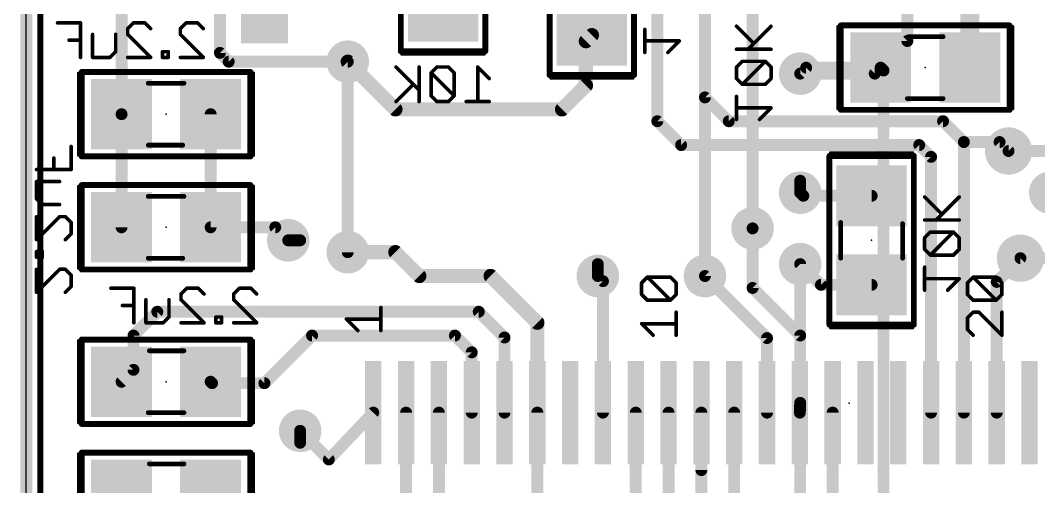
# Model space of a CAD drawing. Extents: x -0.1 to 35.7, y -1.1 to 35.9.
# Drawn here: x -0.13 to 21.6, y 11.76 to 21.71 of the extents above; entities that cross this region are included whole.
import ezdxf

# ---------------------------------------------------------------- set-up
doc = ezdxf.new("R2010")
doc.units = 0
for name, color, linetype in [('1', 12, 'CONTINUOUS'), ('16', 132, 'CONTINUOUS'), ('18', 110, 'CONTINUOUS'), ('20', 53, 'CONTINUOUS'), ('21', 40, 'CONTINUOUS'), ('22', 6, 'CONTINUOUS'), ('23', 53, 'CONTINUOUS'), ('24', 53, 'CONTINUOUS'), ('28', 253, 'CONTINUOUS'), ('40', 132, 'CONTINUOUS'), ('52', 253, 'CONTINUOUS')]:
    doc.layers.add(name, color=color, linetype=linetype)

# ---------------------------------------------------------------- blocks, each defined once
blk = doc.blocks.new('RECT')
blk.add_solid([(-0.5, -0.5), (0.5, -0.5), (-0.5, 0.5), (0.5, 0.5)])
blk = doc.blocks.new('ROUNDV')
at = {"const_width": 0.5}
blk.add_lwpolyline([(0, -0.25, 1), (0, 0.25, 1), (0, -0.25)], format="xyb", dxfattribs=at)

msp = doc.modelspace()

# ---------------------------------------------------------------- linework, layer by layer
at = {"layer": '1', "const_width": 0.254}
for points in [[(0, -1), (0, 35.75)], [(18.796, 21.27), (18.796, 27.178)], [(14.478, 16.256), (14.478, 23.114)], [(15.494, 17.272), (15.494, 22.098)], [(18.227, 20.701), (18.796, 21.27)], [(6.858, 20.828), (6.858, 16.764)], [(16.637, 20.701), (16.51, 20.574)], [(18.227, 20.701), (16.637, 20.701)], [(18.288, 20.64), (18.227, 20.701)], [(18.288, 8.86), (18.288, 20.64)], [(20.955, 18.923), (26.924, 18.923)], [(16.51, 18.034), (16.51, 18.288)], [(5.588, 17.018), (5.842, 17.018)], [(21.209, 16.637), (27.813, 16.637)], [(12.192, 16.256), (12.192, 16.51)], [(16.51, 8.255), (16.51, 16.51)], [(5.842, 12.954), (5.842, 12.7)]]:
    msp.add_lwpolyline(points, dxfattribs=at)
at = {"layer": '1', "const_width": 0.127}
for points in [[(18.7325, 21.27, 1), (18.8595, 21.27)], [(18.8409, 21.2251, 1), (18.7511, 21.3149)], [(6.9215, 20.828, 1), (6.7945, 20.828)], [(16.4651, 20.6189, 1), (16.5549, 20.5291)], [(16.637, 20.7645, 1), (16.637, 20.6375)], [(16.6819, 20.6561, 1), (16.5921, 20.7459)], [(18.2719, 20.7459, 1), (18.1821, 20.6561)], [(18.1821, 20.7459, 1), (18.2719, 20.6561)], [(18.3515, 20.64, 1), (18.2245, 20.64)], [(18.227, 20.6375, 1), (18.227, 20.7645)], [(18.2431, 20.5951, 1), (18.3329, 20.6849)], [(20.955, 18.9865, 1), (20.955, 18.8595)], [(16.5735, 18.288, 1), (16.4465, 18.288)], [(16.4465, 18.034, 1), (16.5735, 18.034)], [(15.4305, 17.272, 1), (15.5575, 17.272)], [(5.588, 17.0815, 1), (5.588, 16.9545)], [(5.842, 16.9545, 1), (5.842, 17.0815)], [(6.7945, 16.764, 1), (6.9215, 16.764)], [(21.209, 16.7005, 1), (21.209, 16.5735)], [(12.2555, 16.51, 1), (12.1285, 16.51)], [(16.5735, 16.51, 1), (16.4465, 16.51)], [(12.1285, 16.256, 1), (12.2555, 16.256)], [(14.4145, 16.256, 1), (14.5415, 16.256)], [(5.9055, 12.954, 1), (5.7785, 12.954)], [(5.7785, 12.7, 1), (5.9055, 12.7)]]:
    msp.add_lwpolyline(points, format="xyb", dxfattribs=at)
at = {"layer": '16'}
for points, const_width in [([(13.462, 19.558), (13.462, 25.4)], 0.254), ([(14.478, 24.892), (14.478, 20.066)], 0.254), ([(4.13, 23.852), (4.13, 21.016)], 0.254), ([(2.032, 19.708), (2.032, 23.368)], 0.254), ([(20.127, 22.733), (20.127, 20.701)], 0.4064), ([(11.938, 21.267), (12.065, 21.394)], 0.3048), ([(11.938, 20.32), (11.938, 21.267)], 0.3048), ([(4.13, 21.016), (4.318, 20.828)], 0.254), ([(4.318, 20.828), (6.858, 20.828)], 0.254), ([(6.858, 20.828), (7.874, 19.812)], 0.3048), ([(16.51, 20.574), (18.1, 20.574)], 0.254), ([(18.1, 20.574), (18.227, 20.701)], 0.254), ([(11.43, 19.812), (11.938, 20.32)], 0.3048), ([(14.478, 20.066), (14.986, 19.558)], 0.254), ([(2.032, 17.295), (2.032, 19.708)], 0.254), ([(3.932, 17.295), (3.932, 19.708)], 0.254), ([(7.874, 19.812), (11.43, 19.812)], 0.3048), ([(13.97, 19.05), (13.462, 19.558)], 0.254), ([(14.986, 19.558), (19.558, 19.558)], 0.254), ([(19.558, 19.558), (20.002, 19.114)], 0.254), ([(19.05, 19.05), (13.97, 19.05)], 0.254), ([(19.302, 18.798), (19.05, 19.05)], 0.254), ([(20.002, 19.114), (20.002, 13.342)], 0.254), ([(20.002, 19.114), (20.764, 19.114)], 0.254), ([(20.764, 19.114), (20.955, 18.923)], 0.254), ([(19.302, 13.342), (19.302, 18.798)], 0.254), ([(16.51, 18.034), (16.576, 17.968)], 0.254), ([(16.576, 17.968), (18.034, 17.968)], 0.254), ([(3.932, 17.295), (5.311, 17.295)], 0.254), ([(5.311, 17.295), (5.588, 17.018)], 0.254), ([(15.494, 16.002), (15.494, 17.272)], 0.254), ([(6.858, 16.764), (7.874, 16.764)], 0.3048), ([(7.874, 16.764), (8.382, 16.256)], 0.3048), ([(20.702, 16.13), (21.209, 16.637)], 0.254), ([(16.51, 16.51), (16.952, 16.068)], 0.254), ([(8.382, 16.256), (9.906, 16.256)], 0.3048), ([(9.906, 16.256), (10.902, 15.26)], 0.3048), ([(12.302, 16.146), (12.192, 16.256)], 0.254), ([(15.802, 14.932), (14.478, 16.256)], 0.254), ([(12.302, 13.342), (12.302, 16.146)], 0.254), ([(16.51, 14.986), (15.494, 16.002)], 0.254), ([(16.952, 16.068), (18.034, 16.068)], 0.254), ([(20.702, 13.342), (20.702, 16.13)], 0.254), ([(2.286, 14.986), (2.794, 15.494)], 0.254), ([(2.794, 15.494), (9.652, 15.494)], 0.254), ([(9.652, 15.494), (10.202, 14.944)], 0.254), ([(10.902, 15.26), (10.902, 13.342)], 0.3048), ([(2.286, 14.255), (2.286, 14.986)], 0.254), ([(5.08, 13.97), (6.096, 14.986)], 0.254), ([(6.096, 14.986), (9.144, 14.986)], 0.254), ([(9.144, 14.986), (9.502, 14.628)], 0.254), ([(10.202, 14.944), (10.202, 13.342)], 0.254), ([(15.802, 13.342), (15.802, 14.932)], 0.254), ([(16.51, 13.55), (16.51, 14.986)], 0.254), ([(9.502, 14.628), (9.502, 13.342)], 0.254), ([(2.032, 14.001), (2.286, 14.255)], 0.254), ([(3.932, 14.001), (3.963, 13.97)], 0.254), ([(3.963, 13.97), (5.08, 13.97)], 0.254), ([(7.402, 13.342), (6.454, 12.342)], 0.254), ([(8.102, 10.388), (8.102, 13.342)], 0.254), ([(8.802, 9.564), (8.802, 13.342)], 0.254), ([(10.902, 13.342), (10.902, 10.434)], 0.254), ([(13.002, 10.462), (13.002, 13.342)], 0.254), ([(13.702, 9.257), (13.702, 13.342)], 0.254), ([(14.402, 13.342), (14.402, 12.116)], 0.254), ([(14.402, 8.204), (14.402, 13.342)], 0.254), ([(15.102, 8.998), (15.102, 13.342)], 0.254), ([(16.502, 13.342), (16.51, 13.55)], 0.254), ([(17.202, 9.946), (17.202, 13.342)], 0.254), ([(6.454, 12.342), (5.842, 12.954)], 0.254)]:
    msp.add_lwpolyline(points, dxfattribs=dict(at, const_width=const_width))
for points, const_width in [([(12.1189, 21.3401, 1), (12.0111, 21.4479)], 0.1524), ([(12.0142, 21.267, 1), (11.8618, 21.267)], 0.1524), ([(11.8841, 21.3209, 1), (11.9919, 21.2131)], 0.1524), ([(4.1749, 21.0609, 1), (4.0851, 20.9711)], 0.127), ([(4.0665, 21.016, 1), (4.1935, 21.016)], 0.127), ([(4.318, 20.8915, 1), (4.318, 20.7645)], 0.127), ([(4.2731, 20.7831, 1), (4.3629, 20.8729)], 0.127), ([(6.9119, 20.8819, 1), (6.8041, 20.7741)], 0.1524), ([(6.858, 20.7645, 1), (6.858, 20.8915)], 0.127), ([(16.51, 20.6375, 1), (16.51, 20.5105)], 0.127), ([(18.0551, 20.6189, 1), (18.1449, 20.5291)], 0.127), ([(18.1, 20.5105, 1), (18.1, 20.6375)], 0.127), ([(18.2719, 20.6561, 1), (18.1821, 20.7459)], 0.127), ([(20.0254, 20.701, 1), (20.2286, 20.701)], 0.2032), ([(11.9919, 20.2661, 1), (11.8841, 20.3739)], 0.1524), ([(11.8618, 20.32, 1), (12.0142, 20.32)], 0.1524), ([(14.5229, 20.1109, 1), (14.4331, 20.0211)], 0.127), ([(14.4145, 20.066, 1), (14.5415, 20.066)], 0.127), ([(2.0955, 19.708, 1), (1.9685, 19.708)], 0.127), ([(1.9685, 19.708, 1), (2.0955, 19.708)], 0.127), ([(3.9955, 19.708, 1), (3.8685, 19.708)], 0.127), ([(7.874, 19.8882, 1), (7.874, 19.7358)], 0.1524), ([(7.8201, 19.7581, 1), (7.9279, 19.8659)], 0.1524), ([(11.3761, 19.8659, 1), (11.4839, 19.7581)], 0.1524), ([(11.43, 19.7358, 1), (11.43, 19.8882)], 0.1524), ([(13.5069, 19.6029, 1), (13.4171, 19.5131)], 0.127), ([(13.3985, 19.558, 1), (13.5255, 19.558)], 0.127), ([(14.986, 19.6215, 1), (14.986, 19.4945)], 0.127), ([(14.9411, 19.5131, 1), (15.0309, 19.6029)], 0.127), ([(19.6029, 19.6029, 1), (19.5131, 19.5131)], 0.127), ([(19.558, 19.4945, 1), (19.558, 19.6215)], 0.127), ([(13.97, 19.1135, 1), (13.97, 18.9865)], 0.127), ([(13.9251, 19.0051, 1), (14.0149, 19.0949)], 0.127), ([(19.0949, 19.0949, 1), (19.0051, 19.0051)], 0.127), ([(19.05, 18.9865, 1), (19.05, 19.1135)], 0.127), ([(20.0655, 19.114, 1), (19.9385, 19.114)], 0.127), ([(20.002, 19.1775, 1), (20.002, 19.0505)], 0.127), ([(19.9571, 19.0691, 1), (20.0469, 19.1589)], 0.127), ([(20.8089, 19.1589, 1), (20.7191, 19.0691)], 0.127), ([(20.764, 19.0505, 1), (20.764, 19.1775)], 0.127), ([(19.3655, 18.798, 1), (19.2385, 18.798)], 0.127), ([(19.2571, 18.7531, 1), (19.3469, 18.8429)], 0.127), ([(20.9101, 18.8781, 1), (20.9999, 18.9679)], 0.127), ([(16.5549, 18.0789, 1), (16.4651, 17.9891)], 0.127), ([(16.576, 18.0315, 1), (16.576, 17.9045)], 0.127), ([(16.5311, 17.9231, 1), (16.6209, 18.0129)], 0.127), ([(18.034, 17.9045, 1), (18.034, 18.0315)], 0.127), ([(3.932, 17.3585, 1), (3.932, 17.2315)], 0.127), ([(5.3559, 17.3399, 1), (5.2661, 17.2501)], 0.127), ([(5.311, 17.2315, 1), (5.311, 17.3585)], 0.127), ([(15.5575, 17.272, 1), (15.4305, 17.272)], 0.127), ([(1.9685, 17.295, 1), (2.0955, 17.295)], 0.127), ([(3.8685, 17.295, 1), (3.9955, 17.295)], 0.127), ([(5.5431, 16.9731, 1), (5.6329, 17.0629)], 0.127), ([(6.858, 16.8402, 1), (6.858, 16.6878)], 0.1524), ([(7.9279, 16.8179, 1), (7.8201, 16.7101)], 0.1524), ([(7.874, 16.6878, 1), (7.874, 16.8402)], 0.1524), ([(21.2539, 16.5921, 1), (21.1641, 16.6819)], 0.127), ([(16.5549, 16.5549, 1), (16.4651, 16.4651)], 0.127), ([(8.382, 16.3322, 1), (8.382, 16.1798)], 0.1524), ([(8.3281, 16.2021, 1), (8.4359, 16.3099)], 0.1524), ([(9.9599, 16.3099, 1), (9.8521, 16.2021)], 0.1524), ([(9.906, 16.1798, 1), (9.906, 16.3322)], 0.1524), ([(12.2369, 16.3009, 1), (12.1471, 16.2111)], 0.127), ([(14.5229, 16.3009, 1), (14.4331, 16.2111)], 0.127), ([(12.3655, 16.146, 1), (12.2385, 16.146)], 0.127), ([(12.2571, 16.1011, 1), (12.3469, 16.1909)], 0.127), ([(15.5389, 16.0469, 1), (15.4491, 15.9571)], 0.127), ([(16.952, 16.1315, 1), (16.952, 16.0045)], 0.127), ([(16.9071, 16.0231, 1), (16.9969, 16.1129)], 0.127), ([(18.034, 16.0045, 1), (18.034, 16.1315)], 0.127), ([(20.7655, 16.13, 1), (20.6385, 16.13)], 0.127), ([(20.6571, 16.1749, 1), (20.7469, 16.0851)], 0.127), ([(15.4305, 16.002, 1), (15.5575, 16.002)], 0.127), ([(2.794, 15.5575, 1), (2.794, 15.4305)], 0.127), ([(2.8389, 15.4491, 1), (2.7491, 15.5389)], 0.127), ([(9.6969, 15.5389, 1), (9.6071, 15.4491)], 0.127), ([(9.652, 15.4305, 1), (9.652, 15.5575)], 0.127), ([(10.9782, 15.26, 1), (10.8258, 15.26)], 0.1524), ([(10.8481, 15.2061, 1), (10.9559, 15.3139)], 0.1524), ([(2.3495, 14.986, 1), (2.2225, 14.986)], 0.127), ([(2.2411, 15.0309, 1), (2.3309, 14.9411)], 0.127), ([(6.096, 15.0495, 1), (6.096, 14.9225)], 0.127), ([(6.1409, 14.9411, 1), (6.0511, 15.0309)], 0.127), ([(9.1889, 15.0309, 1), (9.0991, 14.9411)], 0.127), ([(9.144, 14.9225, 1), (9.144, 15.0495)], 0.127), ([(10.2655, 14.944, 1), (10.1385, 14.944)], 0.127), ([(10.1571, 14.8991, 1), (10.2469, 14.9889)], 0.127), ([(15.8655, 14.932, 1), (15.7385, 14.932)], 0.127), ([(15.7571, 14.8871, 1), (15.8469, 14.9769)], 0.127), ([(16.5735, 14.986, 1), (16.4465, 14.986)], 0.127), ([(16.4651, 14.9411, 1), (16.5549, 15.0309)], 0.127), ([(9.5655, 14.628, 1), (9.4385, 14.628)], 0.127), ([(9.4571, 14.5831, 1), (9.5469, 14.6729)], 0.127), ([(2.3309, 14.2101, 1), (2.2411, 14.2999)], 0.127), ([(2.2225, 14.255, 1), (2.3495, 14.255)], 0.127), ([(3.9769, 14.0459, 1), (3.8871, 13.9561)], 0.127), ([(1.9871, 14.0459, 1), (2.0769, 13.9561)], 0.127), ([(3.963, 14.0335, 1), (3.963, 13.9065)], 0.127), ([(3.9181, 13.9251, 1), (4.0079, 14.0149)], 0.127), ([(5.0351, 14.0149, 1), (5.1249, 13.9251)], 0.127), ([(5.08, 13.9065, 1), (5.08, 14.0335)], 0.127), ([(7.4481, 13.2983, 1), (7.3559, 13.3857)], 0.127), ([(8.1655, 13.342, 1), (8.0385, 13.342)], 0.127), ([(8.8655, 13.342, 1), (8.7385, 13.342)], 0.127), ([(10.9655, 13.342, 1), (10.8385, 13.342)], 0.127), ([(13.0655, 13.342, 1), (12.9385, 13.342)], 0.127), ([(13.7655, 13.342, 1), (13.6385, 13.342)], 0.127), ([(14.4655, 13.342, 1), (14.3385, 13.342)], 0.127), ([(14.4655, 13.342, 1), (14.3385, 13.342)], 0.127), ([(15.1655, 13.342, 1), (15.0385, 13.342)], 0.127), ([(16.5735, 13.5476, 1), (16.4465, 13.5524)], 0.127), ([(16.4465, 13.55, 1), (16.5735, 13.55)], 0.127), ([(17.2655, 13.342, 1), (17.1385, 13.342)], 0.127), ([(9.4385, 13.342, 1), (9.5655, 13.342)], 0.127), ([(10.1385, 13.342, 1), (10.2655, 13.342)], 0.127), ([(10.8258, 13.342, 1), (10.9782, 13.342)], 0.1524), ([(12.2385, 13.342, 1), (12.3655, 13.342)], 0.127), ([(15.7385, 13.342, 1), (15.8655, 13.342)], 0.127), ([(16.4385, 13.3444, 1), (16.5655, 13.3396)], 0.127), ([(19.2385, 13.342, 1), (19.3655, 13.342)], 0.127), ([(19.9385, 13.342, 1), (20.0655, 13.342)], 0.127), ([(20.6385, 13.342, 1), (20.7655, 13.342)], 0.127), ([(5.8869, 12.9989, 1), (5.7971, 12.9091)], 0.127), ([(6.4079, 12.3857, 1), (6.5001, 12.2983)], 0.127), ([(6.4091, 12.2971, 1), (6.4989, 12.3869)], 0.127), ([(14.3385, 12.116, 1), (14.4655, 12.116)], 0.127)]:
    msp.add_lwpolyline(points, format="xyb", dxfattribs=dict(at, const_width=const_width))
at = {"layer": '20'}
msp.add_line((0, 4), (0, 32), dxfattribs=at)
at = {"layer": '21', "const_width": 0.127}
msp.add_lwpolyline([(0.302, 6.042), (0.302, 29.042)], dxfattribs=at)
at = {"layer": '22', "const_width": 0.127}
for points in [[(7.99, 24.652), (7.99, 21.052)], [(9.79, 21.052), (9.79, 24.652)], [(11.165, 24.144), (11.165, 20.544)], [(12.965, 20.544), (12.965, 24.144)], [(20.977, 21.601), (17.377, 21.601)], [(17.377, 21.601), (17.377, 19.801)], [(20.977, 19.801), (20.977, 21.601)], [(7.99, 21.052), (9.79, 21.052)], [(1.182, 20.608), (1.182, 18.808)], [(4.782, 20.608), (1.182, 20.608)], [(4.782, 18.808), (4.782, 20.608)], [(11.165, 20.544), (12.965, 20.544)], [(17.377, 19.801), (20.977, 19.801)], [(1.182, 18.808), (4.782, 18.808)], [(18.934, 18.818), (17.134, 18.818)], [(17.134, 18.818), (17.134, 15.218)], [(18.934, 15.218), (18.934, 18.818)], [(1.182, 18.195), (1.182, 16.395)], [(4.782, 18.195), (1.182, 18.195)], [(4.782, 16.395), (4.782, 18.195)], [(1.182, 16.395), (4.782, 16.395)], [(17.134, 15.218), (18.934, 15.218)], [(4.782, 14.901), (1.182, 14.901)], [(1.182, 14.901), (1.182, 13.101)], [(4.782, 13.101), (4.782, 14.901)], [(1.182, 13.101), (4.782, 13.101)], [(4.782, 12.488), (1.182, 12.488)], [(1.182, 12.488), (1.182, 10.688)], [(4.782, 10.688), (4.782, 12.488)]]:
    msp.add_lwpolyline(points, dxfattribs=at)
at = {"layer": '22', "const_width": 0.0635}
for points in [[(17.377, 21.6328, 1), (17.377, 21.5693)], [(17.4088, 21.601, 1), (17.3453, 21.601)], [(21.0087, 21.601, 1), (20.9453, 21.601)], [(20.977, 21.5693, 1), (20.977, 21.6328)], [(7.99, 21.0837, 1), (7.99, 21.0203)], [(7.9583, 21.052, 1), (8.0218, 21.052)], [(9.7583, 21.052, 1), (9.8218, 21.052)], [(9.79, 21.0203, 1), (9.79, 21.0837)], [(1.182, 20.6397, 1), (1.182, 20.5763)], [(1.2138, 20.608, 1), (1.1503, 20.608)], [(4.8137, 20.608, 1), (4.7503, 20.608)], [(4.782, 20.5763, 1), (4.782, 20.6397)], [(11.165, 20.5757, 1), (11.165, 20.5123)], [(11.1333, 20.544, 1), (11.1968, 20.544)], [(12.9332, 20.544, 1), (12.9968, 20.544)], [(12.965, 20.5123, 1), (12.965, 20.5757)], [(17.377, 19.8328, 1), (17.377, 19.7693)], [(17.3453, 19.801, 1), (17.4088, 19.801)], [(20.9453, 19.801, 1), (21.0087, 19.801)], [(20.977, 19.7693, 1), (20.977, 19.8328)], [(1.182, 18.8397, 1), (1.182, 18.7763)], [(1.1503, 18.808, 1), (1.2138, 18.808)], [(4.7503, 18.808, 1), (4.8137, 18.808)], [(4.782, 18.7763, 1), (4.782, 18.8397)], [(17.134, 18.8498, 1), (17.134, 18.7863)], [(17.1657, 18.818, 1), (17.1023, 18.818)], [(18.9657, 18.818, 1), (18.9023, 18.818)], [(18.934, 18.7863, 1), (18.934, 18.8498)], [(1.182, 18.2267, 1), (1.182, 18.1633)], [(1.2138, 18.195, 1), (1.1503, 18.195)], [(4.8137, 18.195, 1), (4.7503, 18.195)], [(4.782, 18.1633, 1), (4.782, 18.2267)], [(1.182, 16.4267, 1), (1.182, 16.3633)], [(1.1503, 16.395, 1), (1.2138, 16.395)], [(4.7503, 16.395, 1), (4.8137, 16.395)], [(4.782, 16.3633, 1), (4.782, 16.4267)], [(17.134, 15.2498, 1), (17.134, 15.1862)], [(17.1023, 15.218, 1), (17.1657, 15.218)], [(18.9023, 15.218, 1), (18.9657, 15.218)], [(18.934, 15.1862, 1), (18.934, 15.2498)], [(1.182, 14.9328, 1), (1.182, 14.8693)], [(1.2138, 14.901, 1), (1.1503, 14.901)], [(4.8137, 14.901, 1), (4.7503, 14.901)], [(4.782, 14.8693, 1), (4.782, 14.9328)], [(1.182, 13.1328, 1), (1.182, 13.0693)], [(1.1503, 13.101, 1), (1.2138, 13.101)], [(4.7503, 13.101, 1), (4.8137, 13.101)], [(4.782, 13.0693, 1), (4.782, 13.1328)], [(1.182, 12.5198, 1), (1.182, 12.4563)], [(1.2138, 12.488, 1), (1.1503, 12.488)], [(4.8137, 12.488, 1), (4.7503, 12.488)], [(4.782, 12.4563, 1), (4.782, 12.5198)]]:
    msp.add_lwpolyline(points, format="xyb", dxfattribs=at)
at = {"layer": '23'}
msp.add_point((17.552, 13.542), dxfattribs=at)
at = {"layer": '24'}
for p in [(19.177, 20.701), (2.982, 19.708), (2.982, 17.295), (18.034, 17.018), (2.982, 14.001)]:
    msp.add_point(p, dxfattribs=at)
at = {"layer": '28', "const_width": 0.0762}
for points in [[(1.1573, 21.6565), (0.6658, 21.6565)], [(1.1573, 20.9193), (1.1573, 21.6565)], [(2.1627, 21.5337), (2.2855, 21.6565)], [(2.1627, 21.4108), (2.1627, 21.5337)], [(2.2855, 21.6565), (2.5313, 21.6565)], [(2.5313, 21.6565), (2.6541, 21.5337)], [(3.2853, 21.5337), (3.4082, 21.6565)], [(3.2853, 21.4108), (3.2853, 21.5337)], [(3.4082, 21.6565), (3.6539, 21.6565)], [(3.6539, 21.6565), (3.7768, 21.5337)], [(13.1953, 21.0259), (13.1953, 21.5173)], [(15.5197, 21.2158), (15.1511, 21.5844)], [(15.3968, 21.0929), (15.8883, 21.5844)], [(1.1573, 21.2879), (0.9116, 21.2879)], [(1.4142, 20.9193), (1.4142, 21.4108)], [(1.9057, 21.4108), (1.9057, 21.0422)], [(2.6541, 20.9193), (2.1627, 21.4108)], [(3.7768, 20.9193), (3.2853, 21.4108)], [(13.9325, 21.2716), (13.1953, 21.2716)], [(13.6868, 21.0259), (13.9325, 21.2716)], [(1.9057, 21.0422), (1.7829, 20.9193)], [(3.0284, 21.0422), (2.9055, 21.0422)], [(2.9055, 21.0422), (2.9055, 20.9193)], [(3.0284, 20.9193), (3.0284, 21.0422)], [(15.8883, 21.0929), (15.1511, 21.0929)], [(1.7829, 20.9193), (1.4142, 20.9193)], [(2.1627, 20.9193), (2.6541, 20.9193)], [(2.9055, 20.9193), (3.0284, 20.9193)], [(3.2853, 20.9193), (3.7768, 20.9193)], [(15.274, 20.836), (15.1511, 20.7131)], [(15.7655, 20.836), (15.274, 20.836)], [(15.274, 20.3445), (15.7655, 20.836)], [(15.8883, 20.7131), (15.7655, 20.836)], [(8.3791, 20.2228), (7.8876, 20.7143)], [(8.3791, 20.7143), (8.3791, 19.9771)], [(8.7589, 20.7143), (8.636, 20.5915)], [(9.0046, 20.7143), (8.7589, 20.7143)], [(9.1275, 20.5915), (9.0046, 20.7143)], [(9.8759, 20.4686), (9.6302, 20.7143)], [(9.6302, 20.7143), (9.6302, 19.9771)], [(15.1511, 20.7131), (15.1511, 20.4674)], [(15.8883, 20.4674), (15.8883, 20.7131)], [(8.636, 20.5915), (8.636, 20.1)], [(9.1275, 20.1), (8.636, 20.5915)], [(9.1275, 20.1), (9.1275, 20.5915)], [(15.1511, 20.4674), (15.274, 20.3445)], [(15.7655, 20.3445), (15.8883, 20.4674)], [(8.2562, 20.3457), (7.8876, 19.9771)], [(15.274, 20.3445), (15.7655, 20.3445)], [(8.636, 20.1), (8.7589, 19.9771)], [(8.7589, 19.9771), (9.0046, 19.9771)], [(9.0046, 19.9771), (9.1275, 20.1)], [(9.8759, 19.9771), (9.3844, 19.9771)], [(15.1511, 19.5961), (15.1511, 20.0876)], [(15.8883, 19.8418), (15.1511, 19.8418)], [(15.6426, 19.5961), (15.8883, 19.8418)], [(0.9555, 18.5277), (0.9555, 19.0192)], [(0.5869, 18.5277), (0.5869, 18.7734)], [(0.2183, 18.5277), (0.9555, 18.5277)], [(0.2183, 17.9021), (0.2183, 18.2708)], [(0.2183, 18.2708), (0.7098, 18.2708)], [(0.3412, 17.7793), (0.2183, 17.9021)], [(0.7098, 17.7793), (0.3412, 17.7793)], [(19.5329, 17.5736), (19.1643, 17.9422)], [(19.41, 17.4507), (19.9015, 17.9422)], [(0.2183, 17.5223), (0.2183, 17.0309)], [(0.2183, 17.0309), (0.7098, 17.5223)], [(0.7098, 17.5223), (0.8327, 17.5223)], [(0.8327, 17.5223), (0.9555, 17.3995)], [(0.9555, 17.3995), (0.9555, 17.1537)], [(19.9015, 17.4507), (19.1643, 17.4507)], [(0.9555, 17.1537), (0.8327, 17.0309)], [(19.2872, 17.1938), (19.1643, 17.0709)], [(19.7787, 17.1938), (19.2872, 17.1938)], [(19.2872, 16.7023), (19.7787, 17.1938)], [(19.9015, 17.0709), (19.7787, 17.1938)], [(19.1643, 17.0709), (19.1643, 16.8251)], [(19.9015, 16.8251), (19.9015, 17.0709)], [(0.3412, 16.7795), (0.2183, 16.7795)], [(0.2183, 16.7795), (0.2183, 16.6566)], [(0.3412, 16.6566), (0.3412, 16.7795)], [(19.1643, 16.8251), (19.2872, 16.7023)], [(19.2872, 16.7023), (19.7787, 16.7023)], [(19.7787, 16.7023), (19.9015, 16.8251)], [(0.2183, 16.6566), (0.3412, 16.6566)], [(0.2183, 16.3997), (0.2183, 15.9082)], [(0.2183, 15.9082), (0.7098, 16.3997)], [(0.7098, 16.3997), (0.8327, 16.3997)], [(0.8327, 16.3997), (0.9555, 16.2768)], [(0.9555, 16.2768), (0.9555, 16.0311)], [(19.1643, 15.9539), (19.1643, 16.4453)], [(19.9015, 16.1996), (19.1643, 16.1996)], [(19.6558, 15.9539), (19.9015, 16.1996)], [(0.9555, 16.0311), (0.8327, 15.9082)], [(2.2953, 15.9955), (1.8038, 15.9955)], [(2.2953, 15.2583), (2.2953, 15.9955)], [(3.3007, 15.8727), (3.4235, 15.9955)], [(3.3007, 15.7498), (3.3007, 15.8727)], [(3.4235, 15.9955), (3.6693, 15.9955)], [(3.6693, 15.9955), (3.7921, 15.8727)], [(4.4233, 15.8727), (4.5462, 15.9955)], [(4.4233, 15.7498), (4.4233, 15.8727)], [(4.5462, 15.9955), (4.7919, 15.9955)], [(4.7919, 15.9955), (4.9148, 15.8727)], [(2.2953, 15.6269), (2.0496, 15.6269)], [(2.5522, 15.2583), (2.5522, 15.7498)], [(3.0437, 15.7498), (3.0437, 15.3812)], [(3.7921, 15.2583), (3.3007, 15.7498)], [(4.9148, 15.2583), (4.4233, 15.7498)], [(2.9209, 15.2583), (2.5522, 15.2583)], [(3.0437, 15.3812), (2.9209, 15.2583)], [(3.3007, 15.2583), (3.7921, 15.2583)], [(4.1664, 15.3812), (4.0435, 15.3812)], [(4.0435, 15.3812), (4.0435, 15.2583)], [(4.0435, 15.2583), (4.1664, 15.2583)], [(4.1664, 15.2583), (4.1664, 15.3812)], [(4.4233, 15.2583), (4.9148, 15.2583)]]:
    msp.add_lwpolyline(points, dxfattribs=at)
at = {"layer": '28', "const_width": 0.0381}
for points in [[(0.6658, 21.6756, 1), (0.6658, 21.6375)], [(1.1764, 21.6565, 1), (1.1383, 21.6565)], [(1.1573, 21.6375, 1), (1.1573, 21.6756)], [(2.1817, 21.5337, 1), (2.1436, 21.5337)], [(2.1492, 21.5471, 1), (2.1761, 21.5202)], [(2.2855, 21.6756, 1), (2.2855, 21.6375)], [(2.299, 21.6431, 1), (2.2721, 21.67)], [(2.5447, 21.67, 1), (2.5178, 21.6431)], [(2.5313, 21.6375, 1), (2.5313, 21.6756)], [(2.6407, 21.5202, 1), (2.6676, 21.5471)], [(3.3043, 21.5337, 1), (3.2662, 21.5337)], [(3.2718, 21.5471, 1), (3.2988, 21.5202)], [(3.4082, 21.6756, 1), (3.4082, 21.6375)], [(3.4216, 21.6431, 1), (3.3947, 21.67)], [(3.6674, 21.67, 1), (3.6404, 21.6431)], [(3.6539, 21.6375, 1), (3.6539, 21.6756)], [(3.7633, 21.5202, 1), (3.7902, 21.5471)], [(13.2144, 21.5173, 1), (13.1763, 21.5173)], [(15.1646, 21.5979, 1), (15.1376, 21.5709)], [(15.9018, 21.5709, 1), (15.8749, 21.5979)], [(0.9116, 21.307, 1), (0.9116, 21.2689)], [(1.1573, 21.2689, 1), (1.1573, 21.307)], [(1.4333, 21.4108, 1), (1.3952, 21.4108)], [(1.9248, 21.4108, 1), (1.8867, 21.4108)], [(2.1761, 21.4243, 1), (2.1492, 21.3973)], [(2.1436, 21.4108, 1), (2.1817, 21.4108)], [(3.2662, 21.4108, 1), (3.3043, 21.4108)], [(3.2988, 21.4243, 1), (3.2718, 21.3973)], [(13.1953, 21.2906, 1), (13.1953, 21.2525)], [(13.946, 21.2581, 1), (13.9191, 21.2851)], [(13.9325, 21.2525, 1), (13.9325, 21.2906)], [(1.9192, 21.0287, 1), (1.8923, 21.0556)], [(2.9245, 21.0422, 1), (2.8864, 21.0422)], [(2.9055, 21.0612, 1), (2.9055, 21.0231)], [(3.0474, 21.0422, 1), (3.0093, 21.0422)], [(3.0284, 21.0231, 1), (3.0284, 21.0612)], [(15.1511, 21.112, 1), (15.1511, 21.0739)], [(15.3834, 21.1064, 1), (15.4103, 21.0795)], [(15.5062, 21.2023, 1), (15.5332, 21.2293)], [(15.8883, 21.0739, 1), (15.8883, 21.112)], [(1.1383, 20.9193, 1), (1.1764, 20.9193)], [(1.4142, 20.9383, 1), (1.4142, 20.9002)], [(1.3952, 20.9193, 1), (1.4333, 20.9193)], [(1.7694, 20.9328, 1), (1.7963, 20.9058)], [(1.7829, 20.9002, 1), (1.7829, 20.9383)], [(1.8867, 21.0422, 1), (1.9248, 21.0422)], [(2.1627, 20.9383, 1), (2.1627, 20.9002)], [(2.6407, 20.9058, 1), (2.6676, 20.9328)], [(2.6541, 20.9002, 1), (2.6541, 20.9383)], [(2.9055, 20.9383, 1), (2.9055, 20.9002)], [(2.8864, 20.9193, 1), (2.9245, 20.9193)], [(3.0093, 20.9193, 1), (3.0474, 20.9193)], [(3.0284, 20.9002, 1), (3.0284, 20.9383)], [(3.2853, 20.9383, 1), (3.2853, 20.9002)], [(3.7633, 20.9058, 1), (3.7902, 20.9328)], [(3.7768, 20.9002, 1), (3.7768, 20.9383)], [(13.1763, 21.0259, 1), (13.2144, 21.0259)], [(13.6733, 21.0393, 1), (13.7003, 21.0124)], [(15.274, 20.8551, 1), (15.274, 20.817)], [(15.2874, 20.8225, 1), (15.2605, 20.8495)], [(15.7789, 20.8495, 1), (15.752, 20.8225)], [(15.7789, 20.8225, 1), (15.752, 20.8495)], [(15.7655, 20.817, 1), (15.7655, 20.8551)], [(7.9011, 20.7278, 1), (7.8741, 20.7009)], [(8.3981, 20.7143, 1), (8.36, 20.7143)], [(8.7589, 20.7334, 1), (8.7589, 20.6953)], [(8.7723, 20.7009, 1), (8.7454, 20.7278)], [(9.0181, 20.7278, 1), (8.9911, 20.7009)], [(9.0046, 20.6953, 1), (9.0046, 20.7334)], [(9.6436, 20.7278, 1), (9.6167, 20.7009)], [(9.6492, 20.7143, 1), (9.6111, 20.7143)], [(15.1702, 20.7131, 1), (15.1321, 20.7131)], [(15.1376, 20.7266, 1), (15.1646, 20.6997)], [(15.9074, 20.7131, 1), (15.8693, 20.7131)], [(15.8749, 20.6997, 1), (15.9018, 20.7266)], [(8.6495, 20.6049, 1), (8.6225, 20.578)], [(8.6225, 20.6049, 1), (8.6495, 20.578)], [(8.6551, 20.5915, 1), (8.617, 20.5915)], [(9.1465, 20.5915, 1), (9.1084, 20.5915)], [(9.114, 20.578, 1), (9.141, 20.6049)], [(9.8624, 20.4551, 1), (9.8894, 20.4821)], [(15.1646, 20.4809, 1), (15.1376, 20.4539)], [(15.1321, 20.4674, 1), (15.1702, 20.4674)], [(15.8693, 20.4674, 1), (15.9074, 20.4674)], [(15.9018, 20.4539, 1), (15.8749, 20.4809)], [(8.2697, 20.3322, 1), (8.2427, 20.3592)], [(8.3656, 20.2094, 1), (8.3925, 20.2363)], [(15.2605, 20.358, 1), (15.2874, 20.331)], [(15.274, 20.3636, 1), (15.274, 20.3255)], [(15.2605, 20.331, 1), (15.2874, 20.358)], [(15.752, 20.358, 1), (15.7789, 20.331)], [(15.7655, 20.3255, 1), (15.7655, 20.3636)], [(7.8741, 19.9906, 1), (7.9011, 19.9636)], [(8.36, 19.9771, 1), (8.3981, 19.9771)], [(8.6495, 20.1134, 1), (8.6225, 20.0865)], [(8.617, 20.1, 1), (8.6551, 20.1)], [(8.7589, 19.9962, 1), (8.7589, 19.9581)], [(8.7454, 19.9636, 1), (8.7723, 19.9906)], [(8.9911, 19.9906, 1), (9.0181, 19.9636)], [(9.0046, 19.9581, 1), (9.0046, 19.9962)], [(9.1084, 20.1, 1), (9.1465, 20.1)], [(9.141, 20.0865, 1), (9.114, 20.1134)], [(9.114, 20.0865, 1), (9.141, 20.1134)], [(9.3844, 19.9962, 1), (9.3844, 19.9581)], [(9.6111, 19.9771, 1), (9.6492, 19.9771)], [(9.8759, 19.9581, 1), (9.8759, 19.9962)], [(15.1702, 20.0876, 1), (15.1321, 20.0876)], [(15.1511, 19.8609, 1), (15.1511, 19.8228)], [(15.9018, 19.8284, 1), (15.8749, 19.8553)], [(15.8883, 19.8228, 1), (15.8883, 19.8609)], [(15.1321, 19.5961, 1), (15.1702, 19.5961)], [(15.6291, 19.6096, 1), (15.6561, 19.5826)], [(0.9746, 19.0192, 1), (0.9365, 19.0192)], [(0.606, 18.7734, 1), (0.5679, 18.7734)], [(0.2183, 18.5467, 1), (0.2183, 18.5086)], [(0.5679, 18.5277, 1), (0.606, 18.5277)], [(0.9365, 18.5277, 1), (0.9746, 18.5277)], [(0.9555, 18.5086, 1), (0.9555, 18.5467)], [(0.2374, 18.2708, 1), (0.1993, 18.2708)], [(0.2183, 18.2898, 1), (0.2183, 18.2517)], [(0.7098, 18.2517, 1), (0.7098, 18.2898)], [(0.2318, 17.9156, 1), (0.2048, 17.8887)], [(0.1993, 17.9021, 1), (0.2374, 17.9021)], [(0.3412, 17.7983, 1), (0.3412, 17.7602)], [(0.7098, 17.7602, 1), (0.7098, 17.7983)], [(19.1778, 17.9556, 1), (19.1508, 17.9287)], [(19.915, 17.9287, 1), (19.8881, 17.9556)], [(0.3277, 17.7658, 1), (0.3546, 17.7927)], [(19.5194, 17.5601, 1), (19.5464, 17.587)], [(0.2374, 17.5223, 1), (0.1993, 17.5223)], [(0.7098, 17.5414, 1), (0.7098, 17.5033)], [(0.7233, 17.5089, 1), (0.6963, 17.5358)], [(0.8461, 17.5358, 1), (0.8192, 17.5089)], [(0.8327, 17.5033, 1), (0.8327, 17.5414)], [(0.9746, 17.3995, 1), (0.9365, 17.3995)], [(0.9421, 17.386, 1), (0.969, 17.4129)], [(19.1643, 17.4697, 1), (19.1643, 17.4316)], [(19.3966, 17.4642, 1), (19.4235, 17.4372)], [(19.9015, 17.4316, 1), (19.9015, 17.4697)], [(0.9365, 17.1537, 1), (0.9746, 17.1537)], [(0.969, 17.1403, 1), (0.9421, 17.1672)], [(19.2872, 17.2128, 1), (19.2872, 17.1747)], [(19.3006, 17.1803, 1), (19.2737, 17.2072)], [(19.7921, 17.2072, 1), (19.7652, 17.1803)], [(19.7921, 17.1803, 1), (19.7652, 17.2072)], [(19.7787, 17.1747, 1), (19.7787, 17.2128)], [(0.2048, 17.0443, 1), (0.2318, 17.0174)], [(0.1993, 17.0309, 1), (0.2374, 17.0309)], [(0.8192, 17.0443, 1), (0.8461, 17.0174)], [(19.1834, 17.0709, 1), (19.1453, 17.0709)], [(19.1508, 17.0844, 1), (19.1778, 17.0574)], [(19.9206, 17.0709, 1), (19.8825, 17.0709)], [(19.8881, 17.0574, 1), (19.915, 17.0844)], [(0.2183, 16.7986, 1), (0.2183, 16.7605)], [(0.2374, 16.7795, 1), (0.1993, 16.7795)], [(0.3602, 16.7795, 1), (0.3221, 16.7795)], [(0.3412, 16.7605, 1), (0.3412, 16.7986)], [(19.1778, 16.8386, 1), (19.1508, 16.8117)], [(19.1453, 16.8251, 1), (19.1834, 16.8251)], [(19.2872, 16.7213, 1), (19.2872, 16.6832)], [(19.2737, 16.7157, 1), (19.3006, 16.6888)], [(19.2737, 16.6888, 1), (19.3006, 16.7157)], [(19.7652, 16.7157, 1), (19.7921, 16.6888)], [(19.7787, 16.6832, 1), (19.7787, 16.7213)], [(19.8825, 16.8251, 1), (19.9206, 16.8251)], [(19.915, 16.8117, 1), (19.8881, 16.8386)], [(0.2183, 16.6757, 1), (0.2183, 16.6376)], [(0.1993, 16.6566, 1), (0.2374, 16.6566)], [(0.3221, 16.6566, 1), (0.3602, 16.6566)], [(0.3412, 16.6376, 1), (0.3412, 16.6757)], [(0.2374, 16.3997, 1), (0.1993, 16.3997)], [(0.7098, 16.4188, 1), (0.7098, 16.3807)], [(0.7233, 16.3862, 1), (0.6963, 16.4132)], [(0.8461, 16.4132, 1), (0.8192, 16.3862)], [(0.8327, 16.3807, 1), (0.8327, 16.4188)], [(0.9746, 16.2768, 1), (0.9365, 16.2768)], [(0.9421, 16.2634, 1), (0.969, 16.2903)], [(19.1834, 16.4453, 1), (19.1453, 16.4453)], [(19.1643, 16.2186, 1), (19.1643, 16.1805)], [(19.915, 16.1861, 1), (19.8881, 16.2131)], [(19.9015, 16.1805, 1), (19.9015, 16.2186)], [(0.2048, 15.9217, 1), (0.2318, 15.8948)], [(0.1993, 15.9082, 1), (0.2374, 15.9082)], [(0.8192, 15.9217, 1), (0.8461, 15.8948)], [(0.9365, 16.0311, 1), (0.9746, 16.0311)], [(0.969, 16.0176, 1), (0.9421, 16.0446)], [(1.8038, 16.0146, 1), (1.8038, 15.9765)], [(2.3144, 15.9955, 1), (2.2763, 15.9955)], [(2.2953, 15.9765, 1), (2.2953, 16.0146)], [(3.3197, 15.8727, 1), (3.2816, 15.8727)], [(3.2872, 15.8861, 1), (3.3141, 15.8592)], [(3.4235, 16.0146, 1), (3.4235, 15.9765)], [(3.437, 15.9821, 1), (3.4101, 16.009)], [(3.6827, 16.009, 1), (3.6558, 15.9821)], [(3.6693, 15.9765, 1), (3.6693, 16.0146)], [(3.7787, 15.8592, 1), (3.8056, 15.8861)], [(4.4423, 15.8727, 1), (4.4042, 15.8727)], [(4.4098, 15.8861, 1), (4.4368, 15.8592)], [(4.5462, 16.0146, 1), (4.5462, 15.9765)], [(4.5596, 15.9821, 1), (4.5327, 16.009)], [(4.8054, 16.009, 1), (4.7784, 15.9821)], [(4.7919, 15.9765, 1), (4.7919, 16.0146)], [(4.9013, 15.8592, 1), (4.9282, 15.8861)], [(19.1453, 15.9539, 1), (19.1834, 15.9539)], [(19.6423, 15.9673, 1), (19.6693, 15.9404)], [(2.0496, 15.646, 1), (2.0496, 15.6079)], [(2.2953, 15.6079, 1), (2.2953, 15.646)], [(2.5713, 15.7498, 1), (2.5332, 15.7498)], [(3.0628, 15.7498, 1), (3.0247, 15.7498)], [(3.3141, 15.7633, 1), (3.2872, 15.7363)], [(3.2816, 15.7498, 1), (3.3197, 15.7498)], [(4.4368, 15.7633, 1), (4.4098, 15.7363)], [(4.4042, 15.7498, 1), (4.4423, 15.7498)], [(2.2763, 15.2583, 1), (2.3144, 15.2583)], [(2.5522, 15.2774, 1), (2.5522, 15.2393)], [(2.5332, 15.2583, 1), (2.5713, 15.2583)], [(2.9074, 15.2718, 1), (2.9343, 15.2448)], [(2.9209, 15.2393, 1), (2.9209, 15.2774)], [(3.0247, 15.3812, 1), (3.0628, 15.3812)], [(3.0572, 15.3677, 1), (3.0303, 15.3946)], [(3.3007, 15.2774, 1), (3.3007, 15.2393)], [(3.7787, 15.2448, 1), (3.8056, 15.2718)], [(3.7921, 15.2393, 1), (3.7921, 15.2774)], [(4.0625, 15.3812, 1), (4.0244, 15.3812)], [(4.0244, 15.2583, 1), (4.0625, 15.2583)], [(4.0435, 15.4002, 1), (4.0435, 15.3621)], [(4.0435, 15.2774, 1), (4.0435, 15.2393)], [(4.1854, 15.3812, 1), (4.1473, 15.3812)], [(4.1473, 15.2583, 1), (4.1854, 15.2583)], [(4.1664, 15.3621, 1), (4.1664, 15.4002)], [(4.1664, 15.2393, 1), (4.1664, 15.2774)], [(4.4233, 15.2774, 1), (4.4233, 15.2393)], [(4.9013, 15.2448, 1), (4.9282, 15.2718)], [(4.9148, 15.2393, 1), (4.9148, 15.2774)]]:
    msp.add_lwpolyline(points, format="xyb", dxfattribs=at)
at = {"layer": '40', "const_width": 0.0508}
for points in [[(8.007, 24.725), (8.007, 20.979)], [(9.773, 20.979), (9.773, 24.725)], [(11.182, 24.217), (11.182, 20.471)], [(12.948, 20.471), (12.948, 24.217)], [(21.05, 21.584), (17.304, 21.584)], [(17.304, 21.584), (17.304, 19.818)], [(21.05, 19.818), (21.05, 21.584)], [(8.007, 20.979), (9.773, 20.979)], [(4.855, 20.591), (1.109, 20.591)], [(1.109, 20.591), (1.109, 18.825)], [(4.855, 18.825), (4.855, 20.591)], [(11.182, 20.471), (12.948, 20.471)], [(17.304, 19.818), (21.05, 19.818)], [(17.151, 18.891), (17.151, 15.145)], [(18.917, 18.891), (17.151, 18.891)], [(18.917, 15.145), (18.917, 18.891)], [(1.109, 18.825), (4.855, 18.825)], [(4.855, 18.178), (1.109, 18.178)], [(1.109, 18.178), (1.109, 16.412)], [(4.855, 16.412), (4.855, 18.178)], [(1.109, 16.412), (4.855, 16.412)], [(17.151, 15.145), (18.917, 15.145)], [(4.855, 14.884), (1.109, 14.884)], [(1.109, 14.884), (1.109, 13.118)], [(4.855, 13.118), (4.855, 14.884)], [(1.109, 13.118), (4.855, 13.118)], [(4.855, 12.471), (1.109, 12.471)], [(1.109, 12.471), (1.109, 10.705)], [(4.855, 10.705), (4.855, 12.471)]]:
    msp.add_lwpolyline(points, dxfattribs=at)
at = {"layer": '40', "const_width": 0.0254}
for points in [[(17.304, 21.5967, 1), (17.304, 21.5713)], [(17.3167, 21.584, 1), (17.2913, 21.584)], [(21.0627, 21.584, 1), (21.0373, 21.584)], [(21.05, 21.5713, 1), (21.05, 21.5967)], [(8.007, 20.9917, 1), (8.007, 20.9663)], [(7.9943, 20.979, 1), (8.0197, 20.979)], [(9.7603, 20.979, 1), (9.7857, 20.979)], [(9.773, 20.9663, 1), (9.773, 20.9917)], [(1.109, 20.6037, 1), (1.109, 20.5783)], [(1.1217, 20.591, 1), (1.0963, 20.591)], [(4.8677, 20.591, 1), (4.8423, 20.591)], [(4.855, 20.5783, 1), (4.855, 20.6037)], [(11.182, 20.4837, 1), (11.182, 20.4583)], [(11.1693, 20.471, 1), (11.1947, 20.471)], [(12.9353, 20.471, 1), (12.9607, 20.471)], [(12.948, 20.4583, 1), (12.948, 20.4837)], [(17.304, 19.8307, 1), (17.304, 19.8053)], [(17.2913, 19.818, 1), (17.3167, 19.818)], [(21.0373, 19.818, 1), (21.0627, 19.818)], [(21.05, 19.8053, 1), (21.05, 19.8307)], [(17.1637, 18.891, 1), (17.1383, 18.891)], [(17.151, 18.9037, 1), (17.151, 18.8783)], [(18.9297, 18.891, 1), (18.9043, 18.891)], [(18.917, 18.8783, 1), (18.917, 18.9037)], [(1.109, 18.8377, 1), (1.109, 18.8123)], [(1.0963, 18.825, 1), (1.1217, 18.825)], [(4.8423, 18.825, 1), (4.8677, 18.825)], [(4.855, 18.8123, 1), (4.855, 18.8377)], [(1.109, 18.1907, 1), (1.109, 18.1653)], [(1.1217, 18.178, 1), (1.0963, 18.178)], [(4.8677, 18.178, 1), (4.8423, 18.178)], [(4.855, 18.1653, 1), (4.855, 18.1907)], [(1.109, 16.4247, 1), (1.109, 16.3993)], [(1.0963, 16.412, 1), (1.1217, 16.412)], [(4.8423, 16.412, 1), (4.8677, 16.412)], [(4.855, 16.3993, 1), (4.855, 16.4247)], [(17.151, 15.1577, 1), (17.151, 15.1323)], [(17.1383, 15.145, 1), (17.1637, 15.145)], [(18.9043, 15.145, 1), (18.9297, 15.145)], [(18.917, 15.1323, 1), (18.917, 15.1577)], [(1.109, 14.8967, 1), (1.109, 14.8713)], [(1.1217, 14.884, 1), (1.0963, 14.884)], [(4.8677, 14.884, 1), (4.8423, 14.884)], [(4.855, 14.8713, 1), (4.855, 14.8967)], [(1.109, 13.1307, 1), (1.109, 13.1053)], [(1.0963, 13.118, 1), (1.1217, 13.118)], [(4.8423, 13.118, 1), (4.8677, 13.118)], [(4.855, 13.1053, 1), (4.855, 13.1307)], [(1.109, 12.4837, 1), (1.109, 12.4583)], [(1.1217, 12.471, 1), (1.0963, 12.471)], [(4.8677, 12.471, 1), (4.8423, 12.471)], [(4.855, 12.4583, 1), (4.855, 12.4837)]]:
    msp.add_lwpolyline(points, format="xyb", dxfattribs=at)
at = {"layer": '52'}
for points, const_width in [([(18.821, 21.361), (19.558, 21.361)], 0.1016), ([(3.363, 20.368), (2.601, 20.368)], 0.1016), ([(18.796, 20.041), (19.558, 20.041)], 0.1016), ([(3.338, 19.048), (2.601, 19.048)], 0.1016), ([(3.363, 17.955), (2.601, 17.955)], 0.1016), ([(17.374, 17.399), (17.374, 16.637)], 0.1016), ([(18.694, 17.374), (18.694, 16.637)], 0.1016), ([(3.338, 16.635), (2.601, 16.635)], 0.1016), ([(13.1267, 16.1091), (13.2495, 16.232)], 0.0762), ([(13.1267, 15.8634), (13.1267, 16.1091)], 0.0762), ([(13.2495, 16.232), (13.741, 16.232)], 0.0762), ([(13.741, 15.7405), (13.2495, 16.232)], 0.0762), ([(13.741, 16.232), (13.8639, 16.1091)], 0.0762), ([(13.8639, 16.1091), (13.8639, 15.8634)], 0.0762), ([(20.0767, 16.1091), (20.1995, 16.232)], 0.0762), ([(20.0767, 15.8634), (20.0767, 16.1091)], 0.0762), ([(20.1995, 16.232), (20.691, 16.232)], 0.0762), ([(20.691, 15.7405), (20.1995, 16.232)], 0.0762), ([(20.691, 16.232), (20.8139, 16.1091)], 0.0762), ([(20.8139, 16.1091), (20.8139, 15.8634)], 0.0762), ([(13.2495, 15.7405), (13.1267, 15.8634)], 0.0762), ([(13.8639, 15.8634), (13.741, 15.7405)], 0.0762), ([(20.1995, 15.7405), (20.0767, 15.8634)], 0.0762), ([(20.8139, 15.8634), (20.691, 15.7405)], 0.0762), ([(13.741, 15.7405), (13.2495, 15.7405)], 0.0762), ([(20.691, 15.7405), (20.1995, 15.7405)], 0.0762), ([(7.5639, 15.0921), (7.5639, 15.5836)], 0.0762), ([(13.8639, 14.9921), (13.8639, 15.4836)], 0.0762), ([(20.1995, 15.4836), (20.0767, 15.3607)], 0.0762), ([(20.3224, 15.4836), (20.1995, 15.4836)], 0.0762), ([(20.8139, 14.9921), (20.3224, 15.4836)], 0.0762), ([(20.8139, 15.4836), (20.8139, 14.9921)], 0.0762), ([(7.0724, 15.0921), (6.8267, 15.3378)], 0.0762), ([(6.8267, 15.3378), (7.5639, 15.3378)], 0.0762), ([(13.3724, 14.9921), (13.1267, 15.2378)], 0.0762), ([(13.1267, 15.2378), (13.8639, 15.2378)], 0.0762), ([(20.0767, 15.3607), (20.0767, 15.115)], 0.0762), ([(20.0767, 15.115), (20.1995, 14.9921)], 0.0762), ([(2.626, 14.661), (3.363, 14.661)], 0.1016), ([(2.601, 13.341), (3.363, 13.341)], 0.1016), ([(2.626, 12.248), (3.363, 12.248)], 0.1016)]:
    msp.add_lwpolyline(points, dxfattribs=dict(at, const_width=const_width))
for points, const_width in [([(18.821, 21.3864, 1), (18.821, 21.3356)], 0.0508), ([(19.558, 21.3356, 1), (19.558, 21.3864)], 0.0508), ([(2.601, 20.3934, 1), (2.601, 20.3426)], 0.0508), ([(3.363, 20.3426, 1), (3.363, 20.3934)], 0.0508), ([(18.796, 20.0664, 1), (18.796, 20.0156)], 0.0508), ([(19.558, 20.0156, 1), (19.558, 20.0664)], 0.0508), ([(2.601, 19.0734, 1), (2.601, 19.0226)], 0.0508), ([(3.338, 19.0226, 1), (3.338, 19.0734)], 0.0508), ([(2.601, 17.9804, 1), (2.601, 17.9296)], 0.0508), ([(3.363, 17.9296, 1), (3.363, 17.9804)], 0.0508), ([(17.3994, 17.399, 1), (17.3486, 17.399)], 0.0508), ([(18.7194, 17.374, 1), (18.6686, 17.374)], 0.0508), ([(2.601, 16.6604, 1), (2.601, 16.6096)], 0.0508), ([(3.338, 16.6096, 1), (3.338, 16.6604)], 0.0508), ([(17.3486, 16.637, 1), (17.3994, 16.637)], 0.0508), ([(18.6686, 16.637, 1), (18.7194, 16.637)], 0.0508), ([(13.1457, 16.1091, 1), (13.1076, 16.1091)], 0.0381), ([(13.1132, 16.1226, 1), (13.1401, 16.0957)], 0.0381), ([(13.2495, 16.251, 1), (13.2495, 16.2129)], 0.0381), ([(13.263, 16.2455, 1), (13.2361, 16.2185)], 0.0381), ([(13.263, 16.2185, 1), (13.2361, 16.2455)], 0.0381), ([(13.7545, 16.2455, 1), (13.7276, 16.2185)], 0.0381), ([(13.741, 16.2129, 1), (13.741, 16.251)], 0.0381), ([(13.883, 16.1091, 1), (13.8449, 16.1091)], 0.0381), ([(13.8504, 16.0957, 1), (13.8774, 16.1226)], 0.0381), ([(20.0957, 16.1091, 1), (20.0576, 16.1091)], 0.0381), ([(20.0632, 16.1226, 1), (20.0901, 16.0957)], 0.0381), ([(20.1995, 16.251, 1), (20.1995, 16.2129)], 0.0381), ([(20.213, 16.2455, 1), (20.1861, 16.2185)], 0.0381), ([(20.213, 16.2185, 1), (20.1861, 16.2455)], 0.0381), ([(20.7045, 16.2455, 1), (20.6776, 16.2185)], 0.0381), ([(20.691, 16.2129, 1), (20.691, 16.251)], 0.0381), ([(20.833, 16.1091, 1), (20.7949, 16.1091)], 0.0381), ([(20.8004, 16.0957, 1), (20.8274, 16.1226)], 0.0381), ([(13.1401, 15.8769, 1), (13.1132, 15.8499)], 0.0381), ([(13.1076, 15.8634, 1), (13.1457, 15.8634)], 0.0381), ([(13.8449, 15.8634, 1), (13.883, 15.8634)], 0.0381), ([(13.8774, 15.8499, 1), (13.8504, 15.8769)], 0.0381), ([(20.0901, 15.8769, 1), (20.0632, 15.8499)], 0.0381), ([(20.0576, 15.8634, 1), (20.0957, 15.8634)], 0.0381), ([(20.7949, 15.8634, 1), (20.833, 15.8634)], 0.0381), ([(20.8274, 15.8499, 1), (20.8004, 15.8769)], 0.0381), ([(13.2495, 15.7596, 1), (13.2495, 15.7215)], 0.0381), ([(13.2361, 15.727, 1), (13.263, 15.754)], 0.0381), ([(13.7276, 15.754, 1), (13.7545, 15.727)], 0.0381), ([(13.7276, 15.727, 1), (13.7545, 15.754)], 0.0381), ([(13.741, 15.7215, 1), (13.741, 15.7596)], 0.0381), ([(20.1995, 15.7596, 1), (20.1995, 15.7215)], 0.0381), ([(20.1861, 15.727, 1), (20.213, 15.754)], 0.0381), ([(20.6776, 15.754, 1), (20.7045, 15.727)], 0.0381), ([(20.6776, 15.727, 1), (20.7045, 15.754)], 0.0381), ([(20.691, 15.7215, 1), (20.691, 15.7596)], 0.0381), ([(7.583, 15.5836, 1), (7.5449, 15.5836)], 0.0381), ([(13.883, 15.4836, 1), (13.8449, 15.4836)], 0.0381), ([(20.1995, 15.5026, 1), (20.1995, 15.4645)], 0.0381), ([(20.213, 15.4701, 1), (20.1861, 15.4971)], 0.0381), ([(20.3359, 15.4971, 1), (20.3089, 15.4701)], 0.0381), ([(20.3224, 15.4645, 1), (20.3224, 15.5026)], 0.0381), ([(20.833, 15.4836, 1), (20.7949, 15.4836)], 0.0381), ([(6.8401, 15.3513, 1), (6.8132, 15.3244)], 0.0381), ([(6.8267, 15.3569, 1), (6.8267, 15.3188)], 0.0381), ([(7.5639, 15.3188, 1), (7.5639, 15.3569)], 0.0381), ([(13.1401, 15.2513, 1), (13.1132, 15.2244)], 0.0381), ([(13.1267, 15.2569, 1), (13.1267, 15.2188)], 0.0381), ([(13.8639, 15.2188, 1), (13.8639, 15.2569)], 0.0381), ([(20.0632, 15.3742, 1), (20.0901, 15.3472)], 0.0381), ([(20.0957, 15.3607, 1), (20.0576, 15.3607)], 0.0381), ([(7.0589, 15.0786, 1), (7.0859, 15.1056)], 0.0381), ([(7.5449, 15.0921, 1), (7.583, 15.0921)], 0.0381), ([(13.3589, 14.9786, 1), (13.3859, 15.0056)], 0.0381), ([(13.8449, 14.9921, 1), (13.883, 14.9921)], 0.0381), ([(20.0901, 15.1284, 1), (20.0632, 15.1015)], 0.0381), ([(20.0576, 15.115, 1), (20.0957, 15.115)], 0.0381), ([(20.1861, 14.9786, 1), (20.213, 15.0056)], 0.0381), ([(20.7949, 14.9921, 1), (20.833, 14.9921)], 0.0381), ([(20.8004, 14.9786, 1), (20.8274, 15.0056)], 0.0381), ([(2.626, 14.6864, 1), (2.626, 14.6356)], 0.0508), ([(3.363, 14.6356, 1), (3.363, 14.6864)], 0.0508), ([(2.601, 13.3664, 1), (2.601, 13.3156)], 0.0508), ([(3.363, 13.3156, 1), (3.363, 13.3664)], 0.0508), ([(2.626, 12.2734, 1), (2.626, 12.2226)], 0.0508), ([(3.363, 12.2226, 1), (3.363, 12.2734)], 0.0508)]:
    msp.add_lwpolyline(points, format="xyb", dxfattribs=dict(at, const_width=const_width))

# ---------------------------------------------------------------- block references
at = {"layer": '16', "yscale": 1.27}
msp.add_blockref('RECT', (5.08, 21.852), dxfattribs=at)
at = {"layer": '16'}
for p, xscale, yscale, rotation in [((8.89, 21.902), 1.3, 1.5, 90), ((12.065, 21.394), 1.3, 1.5, 270), ((2.032, 19.708), 1.3, 1.5, 180), ((3.932, 19.708), 1.3, 1.5, 180), ((18.034, 17.968), 1.3, 1.5, 270), ((2.032, 17.295), 1.3, 1.5, 180), ((3.932, 17.295), 1.3, 1.5, 180), ((18.034, 16.068), 1.3, 1.5, 270), ((7.402, 13.342), 2.2, 0.35, 90), ((8.102, 13.342), 2.2, 0.35, 90), ((8.802, 13.342), 2.2, 0.35, 90), ((9.502, 13.342), 2.2, 0.35, 90), ((10.202, 13.342), 2.2, 0.35, 90), ((10.902, 13.342), 2.2, 0.35, 90), ((11.602, 13.342), 2.2, 0.35, 90), ((12.302, 13.342), 2.2, 0.35, 90), ((13.002, 13.342), 2.2, 0.35, 90), ((13.702, 13.342), 2.2, 0.35, 90), ((14.402, 13.342), 2.2, 0.35, 90), ((15.102, 13.342), 2.2, 0.35, 90), ((15.802, 13.342), 2.2, 0.35, 90), ((16.502, 13.342), 2.2, 0.35, 90), ((17.202, 13.342), 2.2, 0.35, 90), ((17.902, 13.342), 2.2, 0.35, 90), ((18.602, 13.342), 2.2, 0.35, 90), ((19.302, 13.342), 2.2, 0.35, 90), ((20.002, 13.342), 2.2, 0.35, 90), ((20.702, 13.342), 2.2, 0.35, 90), ((21.402, 13.342), 2.2, 0.35, 90)]:
    msp.add_blockref('RECT', p, dxfattribs=dict(at, xscale=xscale, yscale=yscale, rotation=rotation))
at = {"layer": '16', "xscale": 1.3, "yscale": 1.5}
for p in [(18.227, 20.701), (20.127, 20.701), (2.032, 14.001), (3.932, 14.001), (2.032, 11.588), (3.932, 11.588)]:
    msp.add_blockref('RECT', p, dxfattribs=at)
at = {"layer": '18'}
for p, xscale, yscale in [((6.858, 20.828), 0.908, 0.908), ((6.858, 20.828), 0.908, 0.908), ((16.51, 20.574), 0.908, 0.908), ((16.51, 20.574), 0.908, 0.908), ((20.955, 18.923), 1.008, 1.008), ((20.955, 18.923), 1.008, 1.008), ((16.51, 18.034), 0.908, 0.908), ((16.51, 18.034), 0.908, 0.908), ((21.844, 18.034), 0.908, 0.908), ((21.844, 18.034), 0.908, 0.908), ((15.494, 17.272), 0.908, 0.908), ((15.494, 17.272), 0.908, 0.908), ((5.588, 17.018), 0.908, 0.908), ((5.588, 17.018), 0.908, 0.908), ((6.858, 16.764), 0.908, 0.908), ((6.858, 16.764), 0.908, 0.908), ((16.51, 16.51), 0.908, 0.908), ((16.51, 16.51), 0.908, 0.908), ((21.209, 16.637), 1.008, 1.008), ((21.209, 16.637), 1.008, 1.008), ((12.192, 16.256), 0.908, 0.908), ((12.192, 16.256), 0.908, 0.908), ((14.478, 16.256), 0.908, 0.908), ((14.478, 16.256), 0.908, 0.908), ((5.842, 12.954), 0.908, 0.908), ((5.842, 12.954), 0.908, 0.908)]:
    msp.add_blockref('ROUNDV', p, dxfattribs=dict(at, xscale=xscale, yscale=yscale))
at = {"layer": '52'}
for p, xscale, yscale in [((5.08, 21.8487), 0.4572, 0.5842), ((18.4598, 20.6999), 0.7501, 1.4501), ((19.9077, 20.6999), 0.7501, 1.4501), ((2.2649, 13.9999), 0.7501, 1.4501), ((3.7127, 13.9999), 0.7501, 1.4501), ((2.2649, 11.5869), 0.7501, 1.4501), ((3.7127, 11.5869), 0.7501, 1.4501)]:
    msp.add_blockref('RECT', p, dxfattribs=dict(at, xscale=xscale, yscale=yscale))
at = {"layer": '52', "xscale": 0.7501, "yscale": 1.4501}
for p, rotation in [((12.0639, 21.6134), 270), ((2.2513, 19.7092), 180), ((3.6992, 19.7092), 180), ((18.0328, 17.7352), 270), ((2.2513, 17.2962), 180), ((3.6992, 17.2962), 180), ((18.0328, 16.2873), 270)]:
    msp.add_blockref('RECT', p, dxfattribs=dict(at, rotation=rotation))

doc.saveas('drawing.dxf')
